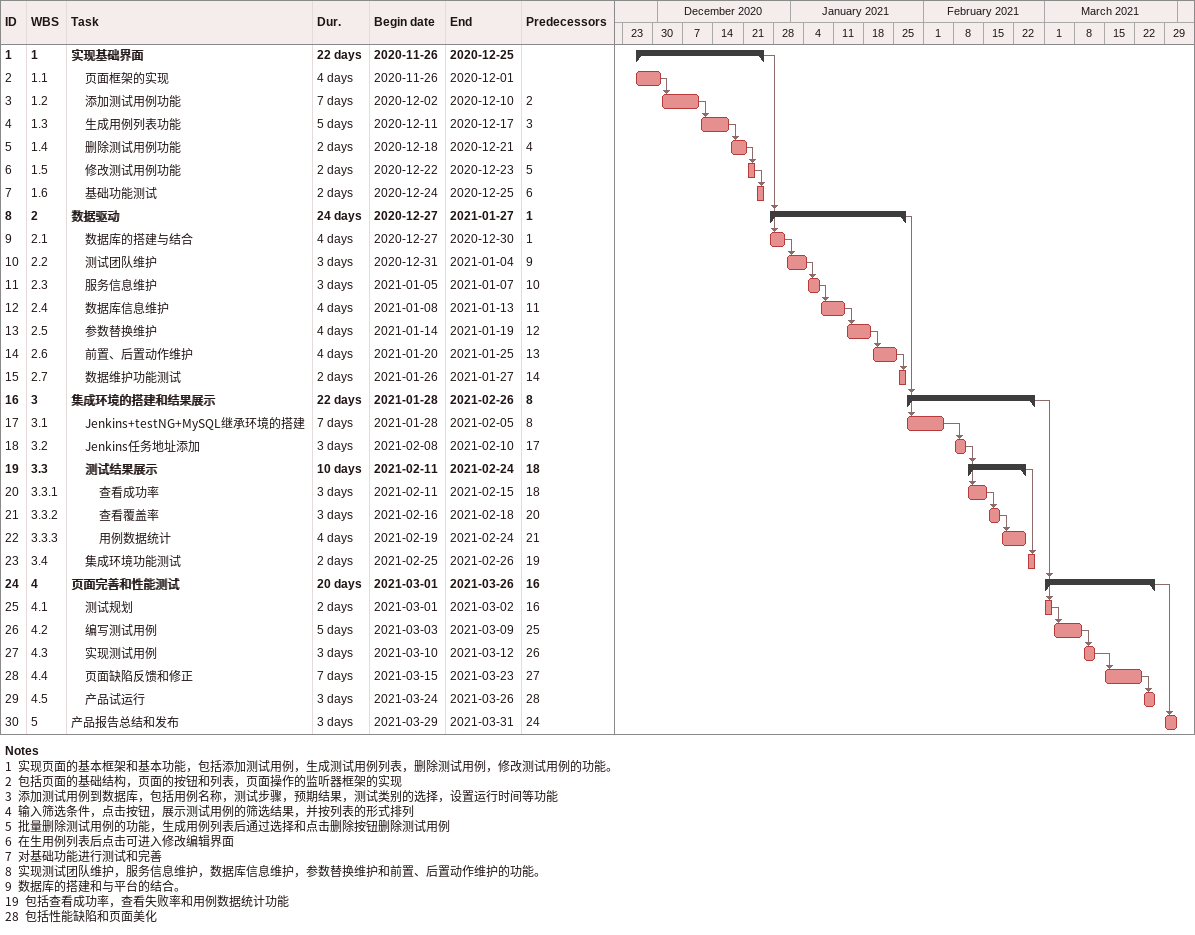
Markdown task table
| ID | WBS | Task | Duration | Start | Finish | Predecessors |
|---|---|---|---|---|---|---|
| 1 | 1 | **实现基础界面** | 22d | 2020-11-26 | 2020-12-25 |  |
| 2 | 1.1 | 页面框架的实现 | 4d | 2020-11-26 | 2020-12-01 |  |
| 3 | 1.2 | 添加测试用例功能 | 7d | 2020-12-02 | 2020-12-10 | 2 |
| 4 | 1.3 | 生成用例列表功能 | 5d | 2020-12-11 | 2020-12-17 | 3 |
| 5 | 1.4 | 删除测试用例功能 | 2d | 2020-12-18 | 2020-12-21 | 4 |
| 6 | 1.5 | 修改测试用例功能 | 2d | 2020-12-22 | 2020-12-23 | 5 |
| 7 | 1.6 | 基础功能测试 | 2d | 2020-12-24 | 2020-12-25 | 6 |
| 8 | 2 | **数据驱动** | 24d | 2020-12-27 | 2021-01-27 | 1 |
| 9 | 2.1 | 数据库的搭建与结合 | 4d | 2020-12-27 | 2020-12-30 | 1 |
| 10 | 2.2 | 测试团队维护 | 3d | 2020-12-31 | 2021-01-04 | 9 |
| 11 | 2.3 | 服务信息维护 | 3d | 2021-01-05 | 2021-01-07 | 10 |
| 12 | 2.4 | 数据库信息维护 | 4d | 2021-01-08 | 2021-01-13 | 11 |
| 13 | 2.5 | 参数替换维护 | 4d | 2021-01-14 | 2021-01-19 | 12 |
| 14 | 2.6 | 前置、后置动作维护 | 4d | 2021-01-20 | 2021-01-25 | 13 |
| 15 | 2.7 | 数据维护功能测试 | 2d | 2021-01-26 | 2021-01-27 | 14 |
| 16 | 3 | **集成环境的搭建和结果展示** | 22d | 2021-01-28 | 2021-02-26 | 8 |
| 17 | 3.1 | Jenkins+testNG+MySQL继承环境的搭建 | 7d | 2021-01-28 | 2021-02-05 | 8 |
| 18 | 3.2 | Jenkins任务地址添加 | 3d | 2021-02-08 | 2021-02-10 | 17 |
| 19 | 3.3 | **测试结果展示** | 10d | 2021-02-11 | 2021-02-24 | 18 |
| 20 | 3.3.1 | 查看成功率 | 3d | 2021-02-11 | 2021-02-15 | 18 |
| 21 | 3.3.2 | 查看覆盖率 | 3d | 2021-02-16 | 2021-02-18 | 20 |
| 22 | 3.3.3 | 用例数据统计 | 4d | 2021-02-19 | 2021-02-24 | 21 |
| 23 | 3.4 | 集成环境功能测试 | 2d | 2021-02-25 | 2021-02-26 | 19 |
| 24 | 4 | **页面完善和性能测试** | 20d | 2021-03-01 | 2021-03-26 | 16 |
| 25 | 4.1 | 测试规划 | 2d | 2021-03-01 | 2021-03-02 | 16 |
| 26 | 4.2 | 编写测试用例 | 5d | 2021-03-03 | 2021-03-09 | 25 |
| 27 | 4.3 | 实现测试用例 | 3d | 2021-03-10 | 2021-03-12 | 26 |
| 28 | 4.4 | 页面缺陷反馈和修正 | 7d | 2021-03-15 | 2021-03-23 | 27 |
| 29 | 4.5 | 产品试运行 | 3d | 2021-03-24 | 2021-03-26 | 28 |
| 30 | 5 | 产品报告总结和发布 | 3d | 2021-03-29 | 2021-03-31 | 24 |

Notes
- 1: 实现页面的基本框架和基本功能，包括添加测试用例，生成测试用例列表，删除测试用例，修改测试用例的功能。
- 2: 包括页面的基础结构，页面的按钮和列表，页面操作的监听器框架的实现
- 3: 添加测试用例到数据库，包括用例名称，测试步骤，预期结果，测试类别的选择，设置运行时间等功能
- 4: 输入筛选条件，点击按钮，展示测试用例的筛选结果，并按列表的形式排列
- 5: 批量删除测试用例的功能，生成用例列表后通过选择和点击删除按钮删除测试用例
- 6: 在生用例列表后点击可进入修改编辑界面
- 7: 对基础功能进行测试和完善
- 8: 实现测试团队维护，服务信息维护，数据库信息维护，参数替换维护和前置、后置动作维护的功能。
- 9: 数据库的搭建和与平台的结合。
- 19: 包括查看成功率，查看失败率和用例数据统计功能
- 28: 包括性能缺陷和页面美化
